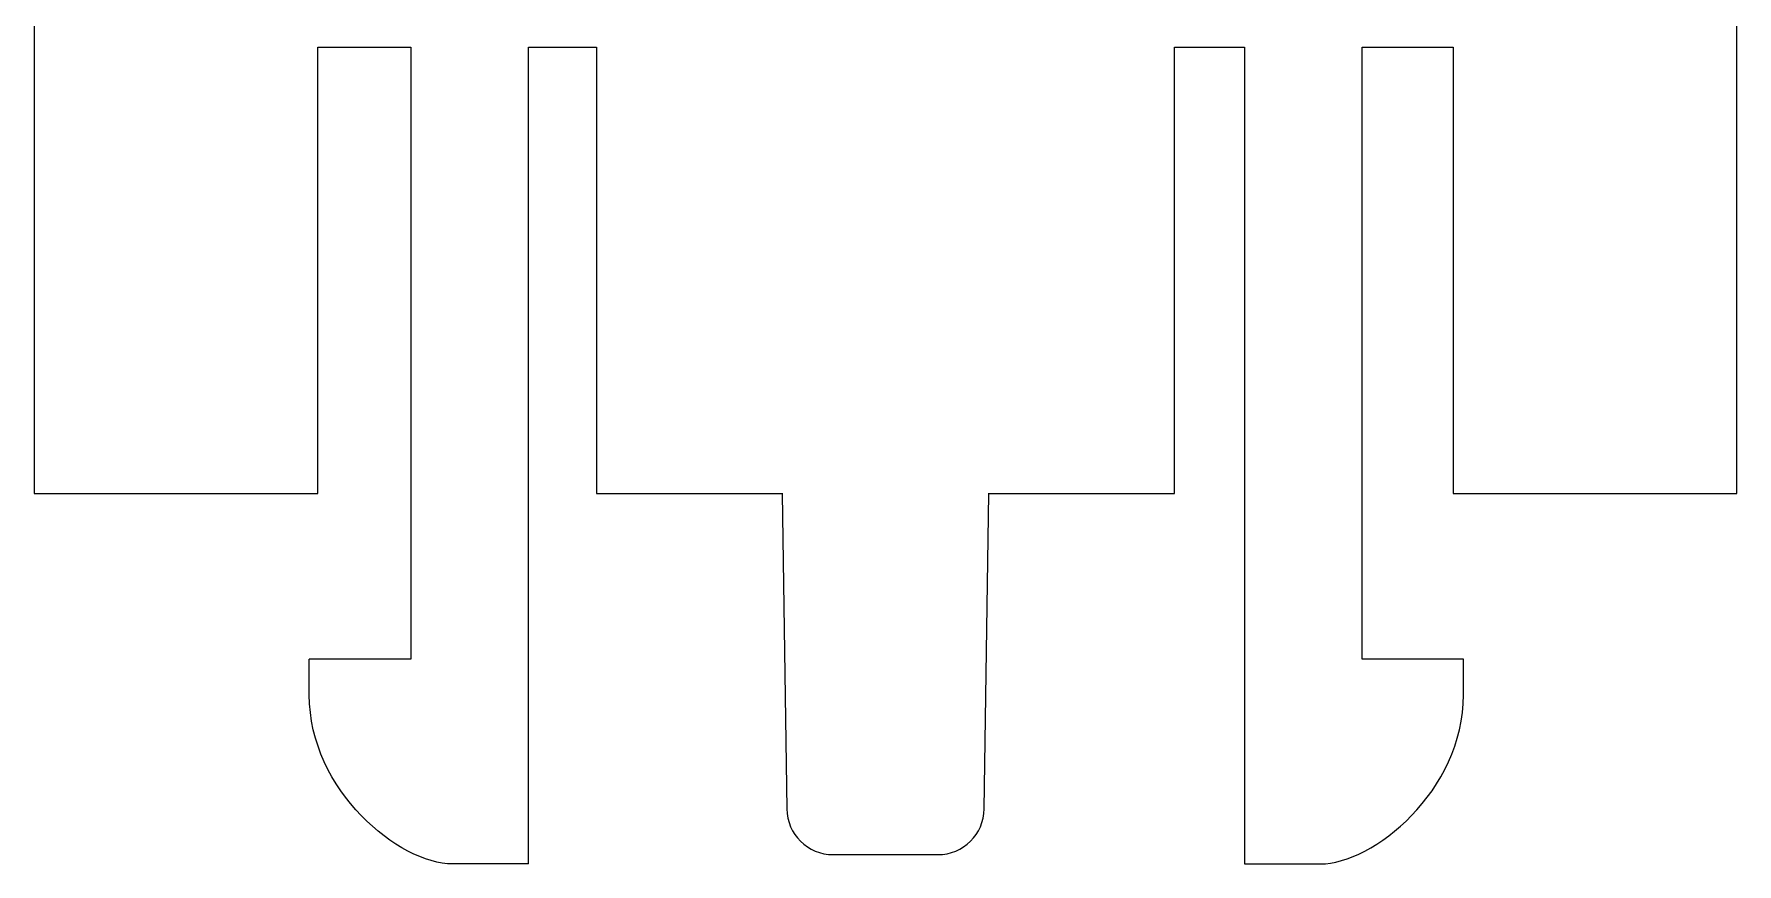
# Model space of a CAD drawing. Header units: inches. Extents: x 0.85 to 9.83, y -3.82 to -0.79.
# Drawn here: x 0.853 to 2.915, y -3.822 to -2.816 of the extents above; entities that cross this region are included whole.
import ezdxf

# ---------------------------------------------------------------- set-up
doc = ezdxf.new("R2010")
doc.units = ezdxf.units.IN
doc.header["$MEASUREMENT"] = 0
doc.layers.add('Layer 1', color=7, linetype='Continuous')

# ---------------------------------------------------------------- blocks, each defined once
blk = doc.blocks.new('block 26')
at = {"layer": 'Layer 1', "color": 7, "lineweight": 5, "true_color": 0xffffff}
for points in [[(0.8527, -3.3732), (1.1965, -3.3732), (1.1965, -2.8322), (1.309, -2.8322), (1.309, -3.572), (1.309, -3.5738), (1.1861, -3.5738)], [(2.584, -3.5738), (2.4611, -3.5738), (2.4611, -3.572), (2.4611, -2.8322), (2.5715, -2.8322), (2.5715, -3.3732), (2.9152, -3.3732)]]:
    blk.add_lwpolyline(points, dxfattribs=at)
for points, knots in [([(1.4514, -3.822), (1.4514, -3.822), (1.4514, -2.9016), (1.4514, -2.9016), (1.4514, -2.9016), (1.4514, -2.8322), (1.4514, -2.8322), (1.4514, -2.8322), (1.534, -2.8322), (1.534, -2.8322), (1.534, -2.8322), (1.534, -2.9016), (1.534, -2.9016), (1.534, -2.9016), (1.534, -3.3732), (1.534, -3.3732), (1.534, -3.3732), (1.6465, -3.3732), (1.6465, -3.3732), (1.6465, -3.3732), (1.6467, -3.3731), (1.6467, -3.3731), (1.6467, -3.3731), (1.7588, -3.3731), (1.7588, -3.3731), (1.7588, -3.3731), (1.759, -3.3728), (1.759, -3.3728), (1.759, -3.3728), (1.759, -3.3736), (1.759, -3.3736), (1.759, -3.3736), (1.7644, -3.7552), (1.7644, -3.7552), (1.7649, -3.786), (1.7899, -3.8107), (1.8207, -3.8107), (1.8207, -3.8107), (1.884, -3.8107), (1.884, -3.8107), (1.884, -3.8107), (1.9473, -3.8107), (1.9473, -3.8107), (1.978, -3.8107), (2.0031, -3.786), (2.0035, -3.7552), (2.0035, -3.7552), (2.009, -3.3736), (2.009, -3.3736), (2.009, -3.3736), (2.009, -3.3728), (2.009, -3.3728), (2.009, -3.3728), (2.009, -3.3731), (2.009, -3.3731), (2.009, -3.3731), (2.1215, -3.3731), (2.1215, -3.3731), (2.1215, -3.3731), (2.1215, -3.3732), (2.1215, -3.3732), (2.1215, -3.3732), (2.234, -3.3732), (2.234, -3.3732), (2.234, -3.3732), (2.234, -2.9016), (2.234, -2.9016), (2.234, -2.9016), (2.234, -2.8322), (2.234, -2.8322), (2.234, -2.8322), (2.3187, -2.8322), (2.3187, -2.8322), (2.3187, -2.8322), (2.3187, -2.9016), (2.3187, -2.9016), (2.3187, -2.9016), (2.3187, -3.822), (2.3187, -3.822)], [0, 0, 0, 0, 1, 1, 1, 2, 2, 2, 3, 3, 3, 4, 4, 4, 5, 5, 5, 6, 6, 6, 7, 7, 7, 8, 8, 8, 9, 9, 9, 10, 10, 10, 11, 11, 11, 12, 12, 12, 13, 13, 13, 14, 14, 14, 15, 15, 15, 16, 16, 16, 17, 17, 17, 18, 18, 18, 19, 19, 19, 20, 20, 20, 21, 21, 21, 22, 22, 22, 23, 23, 23, 24, 24, 24, 25, 25, 25, 26, 26, 26, 26]), ([(1.4514, -3.822), (1.4514, -3.822), (1.4236, -3.822), (1.4236, -3.822), (1.4236, -3.822), (1.3595, -3.822), (1.3595, -3.822), (1.2958, -3.822), (1.1861, -3.734), (1.1861, -3.6171), (1.1861, -3.6171), (1.1861, -3.5738), (1.1861, -3.5738)], [0, 0, 0, 0, 1, 1, 1, 2, 2, 2, 3, 3, 3, 4, 4, 4, 4]), ([(2.3187, -3.822), (2.3187, -3.822), (2.3465, -3.822), (2.3465, -3.822), (2.3465, -3.822), (2.4106, -3.822), (2.4106, -3.822), (2.4742, -3.822), (2.584, -3.734), (2.584, -3.6171), (2.584, -3.6171), (2.584, -3.5738), (2.584, -3.5738)], [0, 0, 0, 0, 1, 1, 1, 2, 2, 2, 3, 3, 3, 4, 4, 4, 4])]:
    blk.add_open_spline(points, degree=3, knots=knots, dxfattribs=at)
blk = doc.blocks.new('block 27')
at = {"layer": 'Layer 1', "color": 7, "lineweight": 5, "true_color": 0xffffff}
blk.add_lwpolyline([(2.9152, -3.3732), (2.9152, -2.1323), (2.9152, -0.7975), (0.8527, -0.7975), (0.8527, -3.3732)], dxfattribs=at)
blk = doc.blocks.new('block 25')
at = {"layer": 'Layer 1'}
for name in ['block 27', 'block 26']:
    blk.add_blockref(name, (0, 0), dxfattribs=at)
blk = doc.blocks.new('block 23')
at = {"layer": 'Layer 1'}
blk.add_blockref('block 25', (0, 0), dxfattribs=at)

msp = doc.modelspace()

# ---------------------------------------------------------------- block references
at = {"layer": 'Layer 1'}
msp.add_blockref('block 23', (0, 0), dxfattribs=at)

doc.saveas('drawing.dxf')
